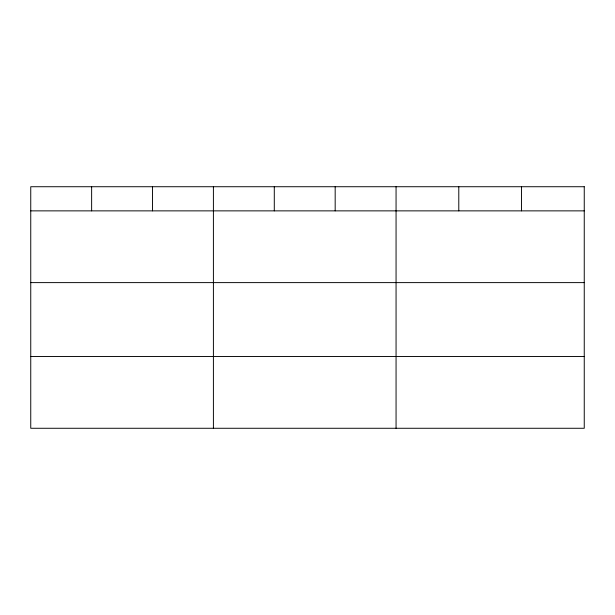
<?xml version="1.0" encoding="UTF-8"?>
<svg xmlns="http://www.w3.org/2000/svg" width="615" height="615" viewBox="0 0 615 615"><rect width="100%" height="100%" fill="white"/><g stroke="black" fill="none" stroke-linecap="round" stroke-linejoin="round"><path stroke-width="0.92" d="M30.75 210.868L584.25 210.868M30.75 282.616L584.25 282.616M30.75 356.531L584.25 356.531M521.52 186.729L521.52 210.868M458.79 186.729L458.79 210.868M396.06 186.729L396.06 428.271M335.175 186.729L335.175 210.868M274.29 186.729L274.29 210.868M213.405 186.729L213.405 428.271M152.52 186.729L152.52 210.868M91.635 186.729L91.635 210.868M584.25 186.729L30.75 186.729L30.75 428.271L584.25 428.271L584.25 186.729"/></g></svg>
